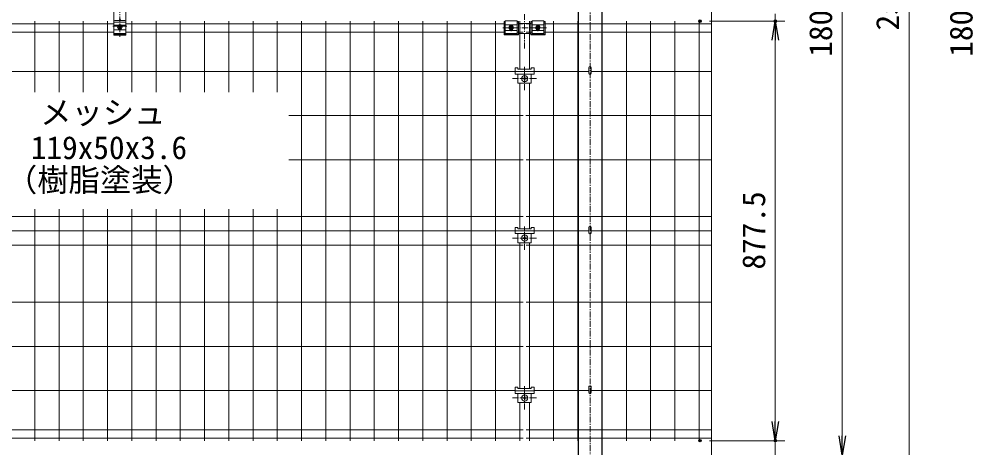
# Model space of a CAD drawing. Units: millimetres, scale not verified. Extents: x -4200 to 4200, y -2970 to 2970.
# Drawn here: x -2396 to -399, y -1645 to -748 of the extents above; entities that cross this region are included whole.
import ezdxf
from ezdxf.enums import TextEntityAlignment as Align

# ---------------------------------------------------------------- set-up
doc = ezdxf.new("R2010")
doc.units = ezdxf.units.MM
doc.header["$LTSCALE"] = 10
doc.header["$PDMODE"] = 32
doc.header["$PDSIZE"] = 5
doc.linetypes.add('USER1', pattern=[2, 1.25, -0.25, 0.25, -0.25])
for name, color, linetype, lineweight in [('0-0_D-STR-DIM', 7, 'Continuous', 13), ('0-1_0', 7, 'Continuous', 25), ('0-4_D-STR1', 1, 'Continuous', 25), ('0-5_D-BMK', 2, 'USER1', 13), ('0-8_D-STR-TXT', 7, 'Continuous', 13), ('0-9_D-STR3', 3, 'Continuous', 13), ('0-E_D-STR5', 7, 'Continuous', 9)]:
    doc.layers.add(name, color=color, linetype=linetype, lineweight=lineweight)
doc.layers.add('0-2_DEFPOINTS', color=7, linetype='Continuous')
doc.styles.add('ＭＳ ゴシック', font='')
doc.styles.get('ＭＳ ゴシック').set_extended_font_data('MS Gothic')

# ---------------------------------------------------------------- blocks, each defined once
blk = doc.blocks.new('_OPEN')
at = {"layer": '0-1_0'}
blk.add_line((0, 0), (-10, 0), dxfattribs=at)
blk.add_lwpolyline([(-10, 1.667), (0, 0), (-10, -1.667)], dxfattribs=at)

msp = doc.modelspace()

# ---------------------------------------------------------------- linework, layer by layer
at = {"layer": '0-0_D-STR-DIM'}
for p, q in [((-946.6, 664.29), (-946.6, -1715.07)), ((-533.05, -1920.06), (-533.05, 505.08)), ((-673.05, 99.93), (-673.05, -1620.07)), ((-813.05, -737.57), (-813.05, -752.57)), ((-950.67, -752.57), (-793.05, -752.57)), ((-950.67, -752.57), (-793.05, -752.57)), ((-813.05, -792.57), (-813.05, -832.57)), ((-813.05, -792.57), (-813.05, -1590.07)), ((-813.05, -1590.07), (-813.05, -1550.07)), ((-950.67, -1630.07), (-793.05, -1630.07)), ((-950.67, -1630.07), (-793.05, -1630.07)), ((-813.05, -1630.07), (-813.05, -1660.07))]:
    msp.add_line(p, q, dxfattribs=at)
at = {"layer": '0-2_DEFPOINTS'}
for p in [(-970.67, -752.57), (-970.67, -752.57), (-813.05, -752.57), (-970.67, -1630.07), (-970.67, -1630.07), (-813.05, -1630.07)]:
    msp.add_point(p, dxfattribs=at)
at = {"layer": '0-4_D-STR1'}
for p, q in [((-1225.94, 518.41), (-1225.94, -1960.06)), ((-1175.94, 518.41), (-1175.94, -1960.06))]:
    msp.add_line(p, q, dxfattribs=at)
at = {"layer": '0-5_D-BMK'}
for p, q in [((-1200.94, 780.39), (-1200.94, -1994.36)), ((-2184.93, -722.82), (-2184.93, -785.53)), ((-1337.91, -810.01), (-1337.91, -737.6)), ((-2170.26, -763.03), (-2199.6, -763.03)), ((-1383.68, -766.34), (-1292.08, -766.34)), ((-1365.88, -773.22), (-1365.88, -758.75)), ((-1309.88, -773.22), (-1309.88, -758.75)), ((-1337.87, -896.99), (-1337.87, -848.19)), ((-1362.9, -872.59), (-1312.9, -872.59)), ((-1337.84, -1230.74), (-1337.84, -1181.94)), ((-1362.87, -1206.34), (-1312.87, -1206.34)), ((-1337.84, -1564.91), (-1337.84, -1516.11)), ((-1362.9, -1540.52), (-1312.9, -1540.52))]:
    msp.add_line(p, q, dxfattribs=at)
at = {"layer": '0-9_D-STR3'}
for p, q in [((-2197.43, -725.69), (-2197.43, -782.12)), ((-2172.43, -725.69), (-2172.43, -782.12)), ((-2172.43, -754.42), (-2197.49, -754.42)), ((-2174.43, -751.33), (-2195.43, -751.33)), ((-2184.93, -773.76), (-2184.93, -757.26)), ((-1380.88, -753.18), (-1380.88, -780.97)), ((-1380.88, -753.18), (-1378.38, -753.18)), ((-1380.88, -754.58), (-1378.38, -754.58)), ((-1378.38, -752.18), (-1378.38, -778.4)), ((-1378.38, -752.18), (-1353.38, -752.18)), ((-1353.38, -752.18), (-1353.38, -778.4)), ((-1353.38, -753.18), (-1350.88, -753.18)), ((-1353.38, -754.58), (-1350.88, -754.58)), ((-1350.88, -780.97), (-1350.88, -753.18)), ((-1324.88, -757.41), (-1350.88, -757.41)), ((-1322.38, -753.18), (-1324.88, -753.18)), ((-1324.88, -780.97), (-1324.88, -753.18)), ((-1322.38, -754.58), (-1324.88, -754.58)), ((-1322.38, -752.18), (-1322.38, -778.4)), ((-1297.38, -752.18), (-1322.38, -752.18)), ((-1297.38, -752.18), (-1297.38, -778.4)), ((-1294.88, -753.18), (-1297.38, -753.18)), ((-1294.88, -754.58), (-1297.38, -754.58)), ((-1294.88, -753.18), (-1294.88, -780.97)), ((-2172.47, -778.15), (-2197.47, -778.15)), ((-2197.43, -760.85), (-2187.54, -760.85)), ((-2197.43, -770.8), (-2172.43, -770.8)), ((-2187.39, -760.6), (-2189.85, -764.86)), ((-2187.39, -769.12), (-2189.85, -764.86)), ((-2187.66, -762.81), (-2186.3, -764.17)), ((-2187.66, -766.9), (-2186.3, -765.54)), ((-2182.47, -760.6), (-2187.39, -760.6)), ((-2182.47, -769.12), (-2187.39, -769.12)), ((-2186.98, -762.13), (-2185.61, -763.49)), ((-2186.98, -767.59), (-2185.61, -766.22)), ((-2182.88, -762.13), (-2184.25, -763.49)), ((-2182.88, -767.59), (-2184.25, -766.22)), ((-2182.2, -762.81), (-2183.57, -764.17)), ((-2182.2, -766.9), (-2183.57, -765.54)), ((-2182.47, -760.6), (-2180.01, -764.86)), ((-2182.47, -769.12), (-2180.01, -764.86)), ((-2182.33, -760.85), (-2172.43, -760.85)), ((-1378.38, -759.94), (-1353.38, -759.94)), ((-1378.38, -771.88), (-1353.38, -771.88)), ((-1378.38, -778.4), (-1353.38, -778.4)), ((-1368.34, -762.08), (-1370.8, -766.34)), ((-1368.34, -770.6), (-1370.8, -766.34)), ((-1368.61, -764.3), (-1367.25, -765.66)), ((-1368.61, -768.39), (-1367.25, -767.02)), ((-1363.43, -762.08), (-1368.34, -762.08)), ((-1363.43, -770.6), (-1368.34, -770.6)), ((-1367.93, -763.61), (-1366.57, -764.98)), ((-1367.93, -769.07), (-1366.57, -767.71)), ((-1363.84, -763.61), (-1365.2, -764.98)), ((-1363.84, -769.07), (-1365.2, -767.71)), ((-1363.16, -764.3), (-1364.52, -765.66)), ((-1363.16, -768.39), (-1364.52, -767.02)), ((-1363.43, -762.08), (-1360.97, -766.34)), ((-1363.43, -770.6), (-1360.97, -766.34)), ((-1324.88, -778.39), (-1350.88, -778.39)), ((-1297.38, -759.94), (-1322.38, -759.94)), ((-1297.38, -771.88), (-1322.38, -771.88)), ((-1297.38, -778.4), (-1322.38, -778.4)), ((-1312.34, -762.08), (-1314.8, -766.34)), ((-1312.34, -770.6), (-1314.8, -766.34)), ((-1312.61, -764.3), (-1311.25, -765.66)), ((-1312.61, -768.39), (-1311.25, -767.02)), ((-1312.34, -762.08), (-1307.43, -762.08)), ((-1312.34, -770.6), (-1307.43, -770.6)), ((-1311.93, -763.61), (-1310.57, -764.98)), ((-1311.93, -769.07), (-1310.57, -767.71)), ((-1307.84, -763.61), (-1309.2, -764.98)), ((-1307.84, -769.07), (-1309.2, -767.71)), ((-1307.16, -764.3), (-1308.52, -765.66)), ((-1307.15, -768.39), (-1308.52, -767.02)), ((-1307.43, -762.08), (-1304.97, -766.34)), ((-1307.43, -770.6), (-1304.97, -766.34)), ((-2172.43, -780.08), (-2197.43, -780.08)), ((-2172.43, -782.12), (-2197.43, -782.12)), ((-1380.88, -779.79), (-1350.88, -779.79)), ((-1380.88, -780.97), (-1350.88, -780.97)), ((-1294.88, -779.79), (-1324.88, -779.79)), ((-1294.88, -780.97), (-1324.88, -780.97)), ((-1357.9, -850.29), (-1351.9, -850.29)), ((-1357.9, -850.29), (-1357.9, -863.09)), ((-1357.9, -857.59), (-1317.9, -857.59)), ((-1351.9, -850.29), (-1351.9, -853.19)), ((-1351.9, -853.19), (-1323.9, -853.19)), ((-1323.9, -850.29), (-1317.9, -850.29)), ((-1323.9, -850.29), (-1323.9, -853.19)), ((-1317.9, -850.29), (-1317.9, -863.09)), ((-1203.51, -849.39), (-1203.51, -861.56)), ((-1198.31, -849.39), (-1198.31, -861.56)), ((-1357.9, -863.09), (-1317.9, -863.09)), ((-1351.9, -863.09), (-1351.9, -882.09)), ((-1341.37, -872.09), (-1339.37, -872.09)), ((-1341.37, -873.09), (-1339.37, -873.09)), ((-1338.37, -869.09), (-1338.37, -871.09)), ((-1338.37, -876.09), (-1338.37, -874.09)), ((-1337.37, -869.09), (-1337.37, -871.09)), ((-1337.37, -876.09), (-1337.37, -874.09)), ((-1334.37, -872.09), (-1336.37, -872.09)), ((-1334.37, -873.09), (-1336.37, -873.09)), ((-1323.9, -863.09), (-1323.9, -882.09)), ((-1351.9, -882.09), (-1323.9, -882.09)), ((-1357.87, -1184.04), (-1357.87, -1196.84)), ((-1357.87, -1184.04), (-1351.87, -1184.04)), ((-1357.87, -1191.34), (-1317.87, -1191.34)), ((-1357.87, -1196.84), (-1317.87, -1196.84)), ((-1351.87, -1184.04), (-1351.87, -1186.94)), ((-1351.87, -1186.94), (-1323.87, -1186.94)), ((-1351.87, -1196.84), (-1351.87, -1215.84)), ((-1323.87, -1184.04), (-1323.87, -1186.94)), ((-1323.87, -1196.84), (-1323.87, -1215.84)), ((-1203.54, -1183.09), (-1203.54, -1195.26)), ((-1198.34, -1183.09), (-1198.34, -1195.26)), ((-1351.87, -1215.84), (-1323.87, -1215.84)), ((-1341.34, -1205.84), (-1339.34, -1205.84)), ((-1341.34, -1206.84), (-1339.34, -1206.84)), ((-1338.34, -1202.84), (-1338.34, -1204.84)), ((-1338.34, -1209.84), (-1338.34, -1207.84)), ((-1337.34, -1202.84), (-1337.34, -1204.84)), ((-1337.34, -1209.84), (-1337.34, -1207.84)), ((-1334.34, -1205.84), (-1336.34, -1205.84)), ((-1334.34, -1206.84), (-1336.34, -1206.84)), ((-1203.54, -1516.89), (-1203.54, -1529.06)), ((-1198.34, -1516.89), (-1198.34, -1529.06)), ((-1357.9, -1518.22), (-1351.9, -1518.22)), ((-1357.9, -1518.22), (-1357.9, -1531.02)), ((-1357.9, -1525.52), (-1317.87, -1525.52)), ((-1357.9, -1531.02), (-1317.87, -1531.02)), ((-1351.9, -1518.22), (-1351.9, -1521.12)), ((-1351.9, -1521.12), (-1323.9, -1521.12)), ((-1351.9, -1531.02), (-1351.9, -1550.02)), ((-1338.34, -1537.02), (-1338.34, -1539.02)), ((-1337.34, -1537.02), (-1337.34, -1539.02)), ((-1323.87, -1518.21), (-1323.87, -1521.11)), ((-1323.87, -1531.01), (-1323.87, -1550.01)), ((-1351.9, -1550.02), (-1323.9, -1550.02)), ((-1341.34, -1540.02), (-1339.34, -1540.02)), ((-1341.34, -1541.02), (-1339.34, -1541.02)), ((-1338.34, -1544.02), (-1338.34, -1542.02)), ((-1337.34, -1544.02), (-1337.34, -1542.02)), ((-1334.34, -1540.02), (-1336.34, -1540.02)), ((-1334.34, -1541.02), (-1336.34, -1541.02))]:
    msp.add_line(p, q, dxfattribs=at)
for points in [[(-1323.87, -1184.04), (-1317.87, -1184.04), (-1317.87, -1196.84)], [(-1323.87, -1518.21), (-1317.87, -1518.21), (-1317.87, -1531.02)]]:
    msp.add_lwpolyline(points, dxfattribs=at)
for centre, radius in [((-2184.93, -764.86), 4.26), ((-1365.88, -766.34), 4.26), ((-1309.88, -766.34), 4.26), ((-1337.87, -872.59), 6.5), ((-1337.84, -1206.34), 6.5), ((-1337.84, -1540.52), 6.5)]:
    msp.add_circle(centre, radius, dxfattribs=at)
for centre, radius, start, end in [((-2195.43, -749.33), 2, 180, 270), ((-2184.93, -745.2), 3.62, 237.53826, 302.46174), ((-2174.43, -749.33), 2, 270, 0), ((-2187.32, -762.47), 0.483, 44.99953, 224.99952), ((-2187.32, -767.24), 0.483, 135, 314.99998), ((-2184.93, -763.65), 3.62, 57.53826, 122.46174), ((-2184.93, -766.06), 3.62, 237.53826, 302.46174), ((-2186.98, -764.86), 0.965, 314.99999, 45), ((-2184.93, -762.81), 0.965, 225.00001, 314.99999), ((-2184.93, -766.9), 0.965, 45, 135), ((-2182.88, -764.86), 0.965, 135, 225.00001), ((-2182.54, -762.47), 0.483, 315, 135), ((-2182.54, -767.24), 0.483, 225.00001, 44.99999), ((-1365.88, -765.05), 4, 4.65818, 175.34501), ((-1365.88, -767.62), 4, 184.89555, 355.10576), ((-1368.27, -763.95), 0.483, 44.99953, 224.99952), ((-1368.27, -768.73), 0.483, 135, 314.99998), ((-1367.93, -766.34), 0.965, 314.99999, 45), ((-1365.88, -764.3), 0.965, 225.00001, 314.99999), ((-1365.88, -768.39), 0.965, 45, 135), ((-1363.84, -766.34), 0.965, 135, 225.00001), ((-1363.5, -763.95), 0.483, 315, 135), ((-1363.5, -768.73), 0.483, 225.00001, 44.99999), ((-1309.88, -765.05), 4, 4.65499, 175.34182), ((-1309.88, -767.62), 4, 184.89424, 355.10445), ((-1312.27, -763.95), 0.483, 45, 225), ((-1312.27, -768.73), 0.483, 135.00001, 314.99999), ((-1311.93, -766.34), 0.965, 314.99999, 45), ((-1309.88, -764.3), 0.965, 225.00001, 314.99999), ((-1309.88, -768.39), 0.965, 45, 135), ((-1307.84, -766.34), 0.965, 135, 225.00001), ((-1307.5, -763.95), 0.483, 315.00048, 135.00047), ((-1307.5, -768.73), 0.483, 225.00002, 45), ((-1341.37, -872.59), 0.5, 90.00001, 270), ((-1339.37, -871.09), 1, 270, 0.00001), ((-1339.37, -874.09), 1, 0, 90), ((-1337.87, -869.09), 0.5, 0, 179.99999), ((-1337.87, -876.09), 0.5, 180.00002, 0.00001), ((-1336.37, -871.09), 1, 180.00001, 270), ((-1336.37, -874.09), 1, 90, 180.00001), ((-1334.37, -872.59), 0.5, 270.00049, 90.00046), ((-1200.91, -861.56), 2.6, 180, 0), ((-1200.94, -1195.26), 2.6, 180, 0), ((-1341.34, -1206.34), 0.5, 90.00001, 270), ((-1339.34, -1204.84), 1, 270, 0.00001), ((-1339.34, -1207.84), 1, 0, 90), ((-1337.84, -1202.84), 0.5, 0, 179.99999), ((-1337.84, -1209.84), 0.5, 180.00002, 0.00001), ((-1336.34, -1204.84), 1, 180.00001, 270), ((-1336.34, -1207.84), 1, 90, 180.00001), ((-1334.34, -1206.34), 0.5, 270.00049, 90.00046), ((-1337.84, -1537.02), 0.5, 0, 179.99999), ((-1200.94, -1529.06), 2.6, 180, 0), ((-1341.34, -1540.52), 0.5, 90.00001, 270), ((-1339.34, -1539.02), 1, 270, 0.00001), ((-1339.34, -1542.02), 1, 0, 90), ((-1337.84, -1544.02), 0.5, 180.00002, 0.00001), ((-1336.34, -1539.02), 1, 180.00001, 270), ((-1336.34, -1542.02), 1, 90, 180.00001), ((-1334.34, -1540.52), 0.5, 270.00049, 90.00046)]:
    msp.add_arc(centre, radius, start, end, dxfattribs=at)
for centre in [(-1200.91, -849.41), (-1200.94, -1183.11), (-1200.94, -1516.91)]:
    msp.add_ellipse(centre, major_axis=(-2.6, 0), ratio=0.649974, start_param=3.1415927, end_param=6.2831853, dxfattribs=at)
at = {"layer": '0-E_D-STR5'}
for p, q in [((-3297.41, -757.97), (-2197.43, -757.97)), ((-2363.27, -752.57), (-2363.27, -900.89)), ((-2312.5, -752.57), (-2312.5, -900.89)), ((-2261.73, -752.57), (-2261.73, -900.89)), ((-2210.96, -752.57), (-2210.96, -900.89)), ((-2172.43, -757.97), (-1378.38, -757.97)), ((-2160.19, -752.57), (-2160.19, -900.89)), ((-2109.42, -752.57), (-2109.42, -900.89)), ((-2058.65, -752.57), (-2058.65, -900.89)), ((-2007.88, -752.57), (-2007.88, -900.89)), ((-1957.12, -752.57), (-1957.12, -900.89)), ((-1906.35, -752.57), (-1906.35, -900.89)), ((-1855.58, -752.57), (-1855.58, -900.89)), ((-1804.81, -752.57), (-1804.81, -1630.07)), ((-1754.04, -752.57), (-1754.04, -1630.07)), ((-1703.27, -752.57), (-1703.27, -1630.07)), ((-1652.5, -752.57), (-1652.5, -1630.07)), ((-1601.73, -752.57), (-1601.73, -1630.07)), ((-1550.96, -752.57), (-1550.96, -1630.07)), ((-1500.19, -752.57), (-1500.19, -1630.07)), ((-1449.42, -752.57), (-1449.42, -1630.07)), ((-1398.65, -752.57), (-1398.65, -1630.07)), ((-1353.38, -757.97), (-1340.88, -757.97)), ((-1347.88, -752.57), (-1347.88, -853.19)), ((-1334.87, -757.97), (-1322.38, -757.97)), ((-1327.85, -752.57), (-1327.85, -853.19)), ((-1297.38, -757.97), (-946.6, -757.97)), ((-1277.09, -752.57), (-1277.09, -1630.07)), ((-1226.32, -752.57), (-1226.32, -1630.07)), ((-1175.55, -752.57), (-1175.55, -1630.07)), ((-1124.78, -752.57), (-1124.78, -1630.07)), ((-1074.01, -752.57), (-1074.01, -1630.07)), ((-1023.24, -752.57), (-1023.24, -1630.07)), ((-972.47, -752.57), (-972.47, -1630.07)), ((-3297.41, -775.59), (-2197.43, -775.59)), ((-2172.43, -775.59), (-1378.38, -775.59)), ((-1353.38, -775.59), (-1340.88, -775.59)), ((-1334.87, -775.59), (-1322.38, -775.59)), ((-1297.38, -775.59), (-946.6, -775.59)), ((-3198.34, -857.57), (-1357.9, -857.57)), ((-1317.9, -857.57), (-1203.51, -857.57)), ((-1198.31, -857.57), (-946.6, -857.57)), ((-1347.88, -882.09), (-1347.88, -1186.94)), ((-1327.85, -882.09), (-1327.85, -1186.94)), ((-1831.18, -949.94), (-1340.95, -949.94)), ((-1334.99, -949.94), (-946.65, -949.94)), ((-1831.14, -1042.32), (-1340.91, -1042.32)), ((-1334.88, -1042.32), (-946.61, -1042.32)), ((-2363.27, -1145.87), (-2363.27, -1630.07)), ((-2312.5, -1145.87), (-2312.5, -1630.07)), ((-2261.73, -1145.87), (-2261.73, -1630.07)), ((-2210.96, -1145.87), (-2210.96, -1630.07)), ((-2160.19, -1145.87), (-2160.19, -1630.07)), ((-2109.42, -1145.87), (-2109.42, -1630.07)), ((-2058.65, -1145.87), (-2058.65, -1630.07)), ((-2007.88, -1145.87), (-2007.88, -1630.07)), ((-1957.12, -1145.87), (-1957.12, -1630.07)), ((-1906.35, -1145.87), (-1906.35, -1630.07)), ((-1855.58, -1145.87), (-1855.58, -1630.07)), ((-3334.91, -1161.32), (-1340.88, -1161.31)), ((-1334.87, -1161.32), (-946.6, -1161.32)), ((-3198.34, -1191.32), (-1357.87, -1191.32)), ((-1317.87, -1191.32), (-1203.54, -1191.32)), ((-1198.34, -1191.32), (-946.6, -1191.32)), ((-1347.88, -1215.84), (-1347.88, -1521.12)), ((-1327.85, -1215.84), (-1327.85, -1521.12)), ((-3334.91, -1221.32), (-1340.88, -1221.31)), ((-1334.87, -1221.32), (-946.6, -1221.32)), ((-3334.96, -1340.32), (-1340.93, -1340.32)), ((-1334.87, -1340.32), (-946.6, -1340.32)), ((-3334.93, -1432.69), (-1340.91, -1432.69)), ((-1334.88, -1432.69), (-946.61, -1432.69)), ((-3198.34, -1525.07), (-1357.9, -1525.07)), ((-1317.87, -1525.07), (-1203.54, -1525.07)), ((-1198.34, -1525.07), (-946.6, -1525.07)), ((-1347.88, -1550.02), (-1347.88, -1630.07)), ((-1327.85, -1550.02), (-1327.85, -1630.07)), ((-3334.9, -1607.04), (-1340.88, -1607.04)), ((-1334.87, -1607.04), (-946.6, -1607.04)), ((-3334.9, -1624.67), (-1340.88, -1624.67)), ((-1334.87, -1624.67), (-946.6, -1624.67))]:
    msp.add_line(p, q, dxfattribs=at)

# ---------------------------------------------------------------- block references
at = {"layer": '0-0_D-STR-DIM', "xscale": 4, "yscale": 4}
for p, rotation in [((-813.05, -752.57), 90), ((-813.05, -752.57), 90), ((-813.05, -1630.07), 270), ((-813.05, -1630.07), 270), ((-673.05, -1660.07), 270)]:
    msp.add_blockref('_OPEN', p, dxfattribs=dict(at, rotation=rotation))

# ---------------------------------------------------------------- texts
at = {"layer": '0-0_D-STR-DIM', "style": 'ＭＳ ゴシック'}
for s, p in [('2505', (-539.79, -772.09)), ('1800', (-679.79, -826.97)), ('1800', (-385.76, -826.97)), ('877.5', (-819.79, -1272.04))]:
    msp.add_text(s, height=48.09, rotation=90, dxfattribs=at).set_placement(p, align=Align.BOTTOM_LEFT)
at = {"layer": '0-8_D-STR-TXT', "style": 'ＭＳ ゴシック'}
for s, p in [('メッシュ', (-2351.98, -981.94)), ('メッシュ', (-2351.96, -981.94)), ('119x50x3.6', (-2371.53, -1055.54)), ('（樹脂塗装）', (-2423.7, -1123.13)), ('（樹脂塗装）', (-2423.68, -1123.13))]:
    msp.add_text(s, height=48.09, dxfattribs=at).set_placement(p, align=Align.BOTTOM_LEFT)

doc.saveas('drawing.dxf')
